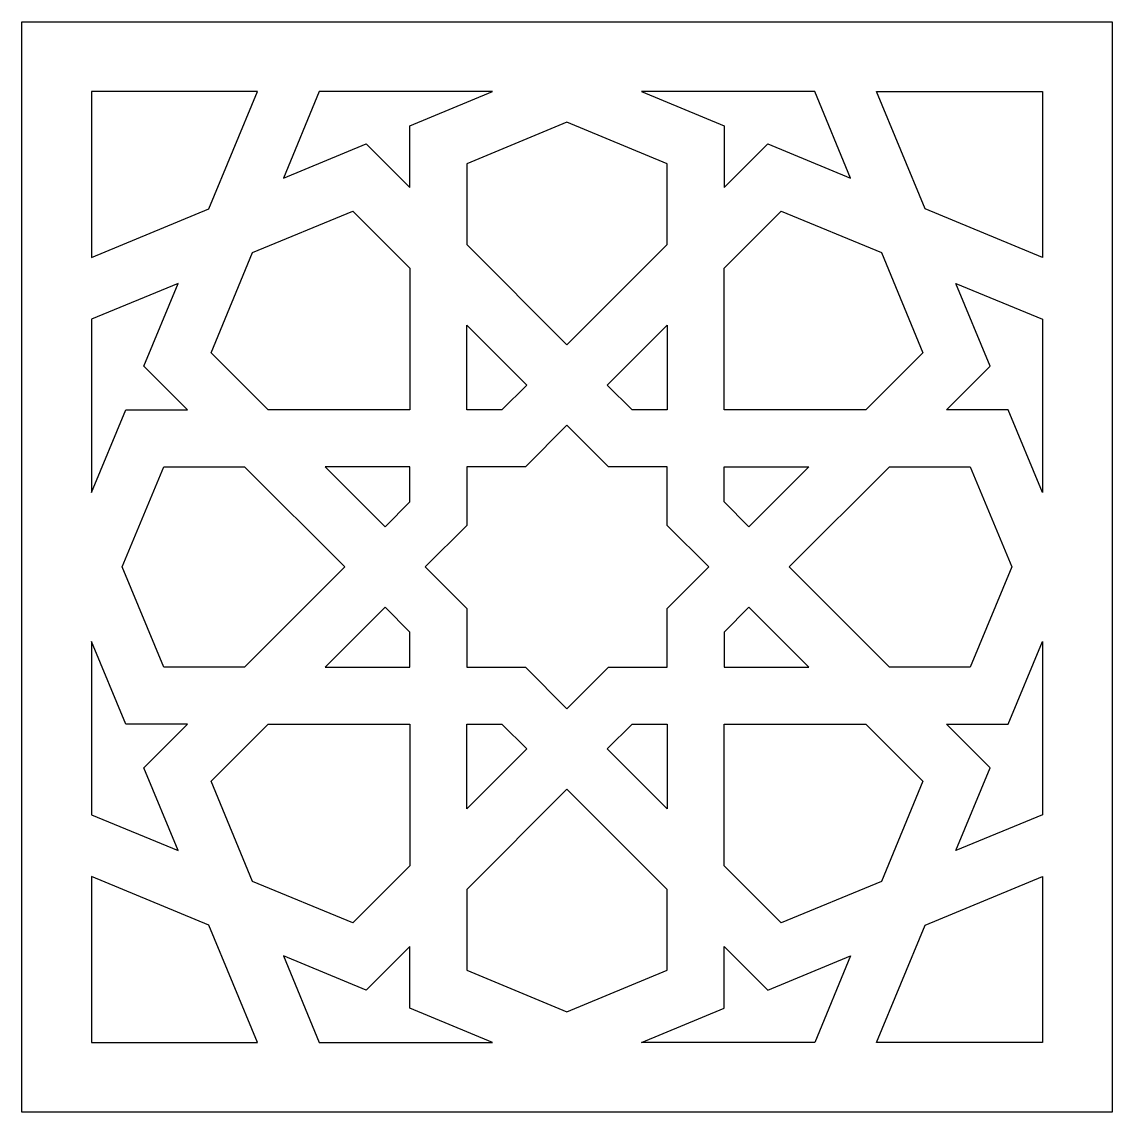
# Model space of a CAD drawing. Extents: x -321 to -21, y -209 to 91.
import ezdxf

# ---------------------------------------------------------------- set-up
doc = ezdxf.new("R2010")
doc.units = 0
doc.header["$MEASUREMENT"] = 0
doc.layers.get('0').update_dxf_attribs({"linetype": 'CONTINUOUS'})

msp = doc.modelspace()

# ---------------------------------------------------------------- linework, layer by layer
at = {"elevation": 117741.11}
msp.add_lwpolyline([(-320.85, 91.16), (-20.85, 91.16), (-20.85, -208.84), (-320.85, -208.84)], close=True, dxfattribs=at)
at = {"color": 7, "elevation": 117741.11}
for points in [[(-255.96, 71.98), (-301.67, 71.98), (-301.67, 26.27), (-269.35, 39.66)], [(-239.01, 71.98), (-248.89, 48.13), (-226.12, 57.56), (-214.08, 45.53), (-214.08, 62.55), (-191.31, 71.98)], [(-102.69, 71.98), (-150.39, 71.98), (-127.62, 62.55), (-127.62, 45.53), (-115.58, 57.56), (-92.81, 48.13)], [(-40.03, 71.98), (-40.03, 26.27), (-72.35, 39.66), (-85.74, 71.98)], [(-198.42, 29.87), (-170.85, 2.3), (-143.28, 29.87), (-143.28, 52.09), (-170.85, 63.5), (-198.42, 52.09)], [(-257.36, 27.67), (-229.79, 39.09), (-214.08, 23.38), (-214.08, -15.61), (-253.07, -15.61), (-268.78, 0.1)], [(-111.91, 39.09), (-84.34, 27.67), (-72.92, 0.1), (-88.63, -15.61), (-127.62, -15.61), (-127.62, 23.38)], [(-275.22, -15.61), (-287.26, -3.57), (-277.83, 19.19), (-301.67, 9.32), (-301.67, -38.38), (-292.24, -15.61)], [(-66.48, -15.61), (-54.44, -3.57), (-63.87, 19.19), (-40.03, 9.32), (-40.03, -38.38), (-49.46, -15.61)], [(-188.76, -15.61), (-198.42, -15.61), (-198.42, 7.72), (-181.92, -8.78)], [(-143.28, -15.61), (-152.94, -15.61), (-159.77, -8.78), (-143.28, 7.72)], [(-198.42, -70.26), (-198.42, -86.41), (-182.27, -86.41), (-170.85, -97.83), (-159.43, -86.41), (-143.28, -86.41), (-143.28, -70.26), (-131.86, -58.84), (-143.28, -47.42), (-143.28, -31.27), (-159.43, -31.27), (-170.85, -19.85), (-182.27, -31.27), (-198.42, -31.27), (-198.42, -47.42), (-209.84, -58.84)], [(-281.78, -86.41), (-293.2, -58.84), (-281.78, -31.27), (-259.56, -31.27), (-231.99, -58.84), (-259.56, -86.41)], [(-237.41, -31.27), (-220.91, -47.77), (-214.08, -40.94), (-214.08, -31.27)], [(-120.79, -47.77), (-127.62, -40.94), (-127.62, -31.27), (-104.29, -31.27)], [(-82.14, -86.41), (-109.71, -58.84), (-82.14, -31.27), (-59.92, -31.27), (-48.5, -58.84), (-59.92, -86.41)], [(-214.08, -86.41), (-214.08, -76.75), (-220.91, -69.92), (-237.41, -86.41)], [(-104.29, -86.41), (-120.79, -69.92), (-127.62, -76.75), (-127.62, -86.41)], [(-275.22, -102.07), (-292.24, -102.07), (-301.67, -79.31), (-301.67, -127), (-277.83, -136.88), (-287.26, -114.11)], [(-49.46, -102.07), (-40.03, -79.31), (-40.03, -127), (-63.87, -136.88), (-54.44, -114.11), (-66.48, -102.07)], [(-214.08, -141.06), (-229.79, -156.77), (-257.36, -145.35), (-268.78, -117.79), (-253.07, -102.07), (-214.08, -102.07)], [(-198.42, -102.07), (-188.76, -102.07), (-181.92, -108.91), (-198.42, -125.4)], [(-152.94, -102.07), (-143.28, -102.07), (-143.28, -125.4), (-159.77, -108.91)], [(-84.34, -145.35), (-111.91, -156.77), (-127.62, -141.06), (-127.62, -102.07), (-88.63, -102.07), (-72.92, -117.79)], [(-198.42, -169.77), (-170.85, -181.19), (-143.28, -169.77), (-143.28, -147.55), (-170.85, -119.98), (-198.42, -147.55)], [(-301.67, -143.95), (-301.67, -189.67), (-255.96, -189.67), (-269.35, -157.34)], [(-85.74, -189.67), (-72.35, -157.34), (-40.03, -143.95), (-40.03, -189.67)], [(-191.31, -189.67), (-214.08, -180.23), (-214.08, -163.21), (-226.12, -175.25), (-248.89, -165.82), (-239.01, -189.67)], [(-92.81, -165.82), (-102.69, -189.67), (-150.39, -189.67), (-127.62, -180.23), (-127.62, -163.21), (-115.58, -175.25)]]:
    msp.add_lwpolyline(points, close=True, dxfattribs=at)

doc.saveas('drawing.dxf')
